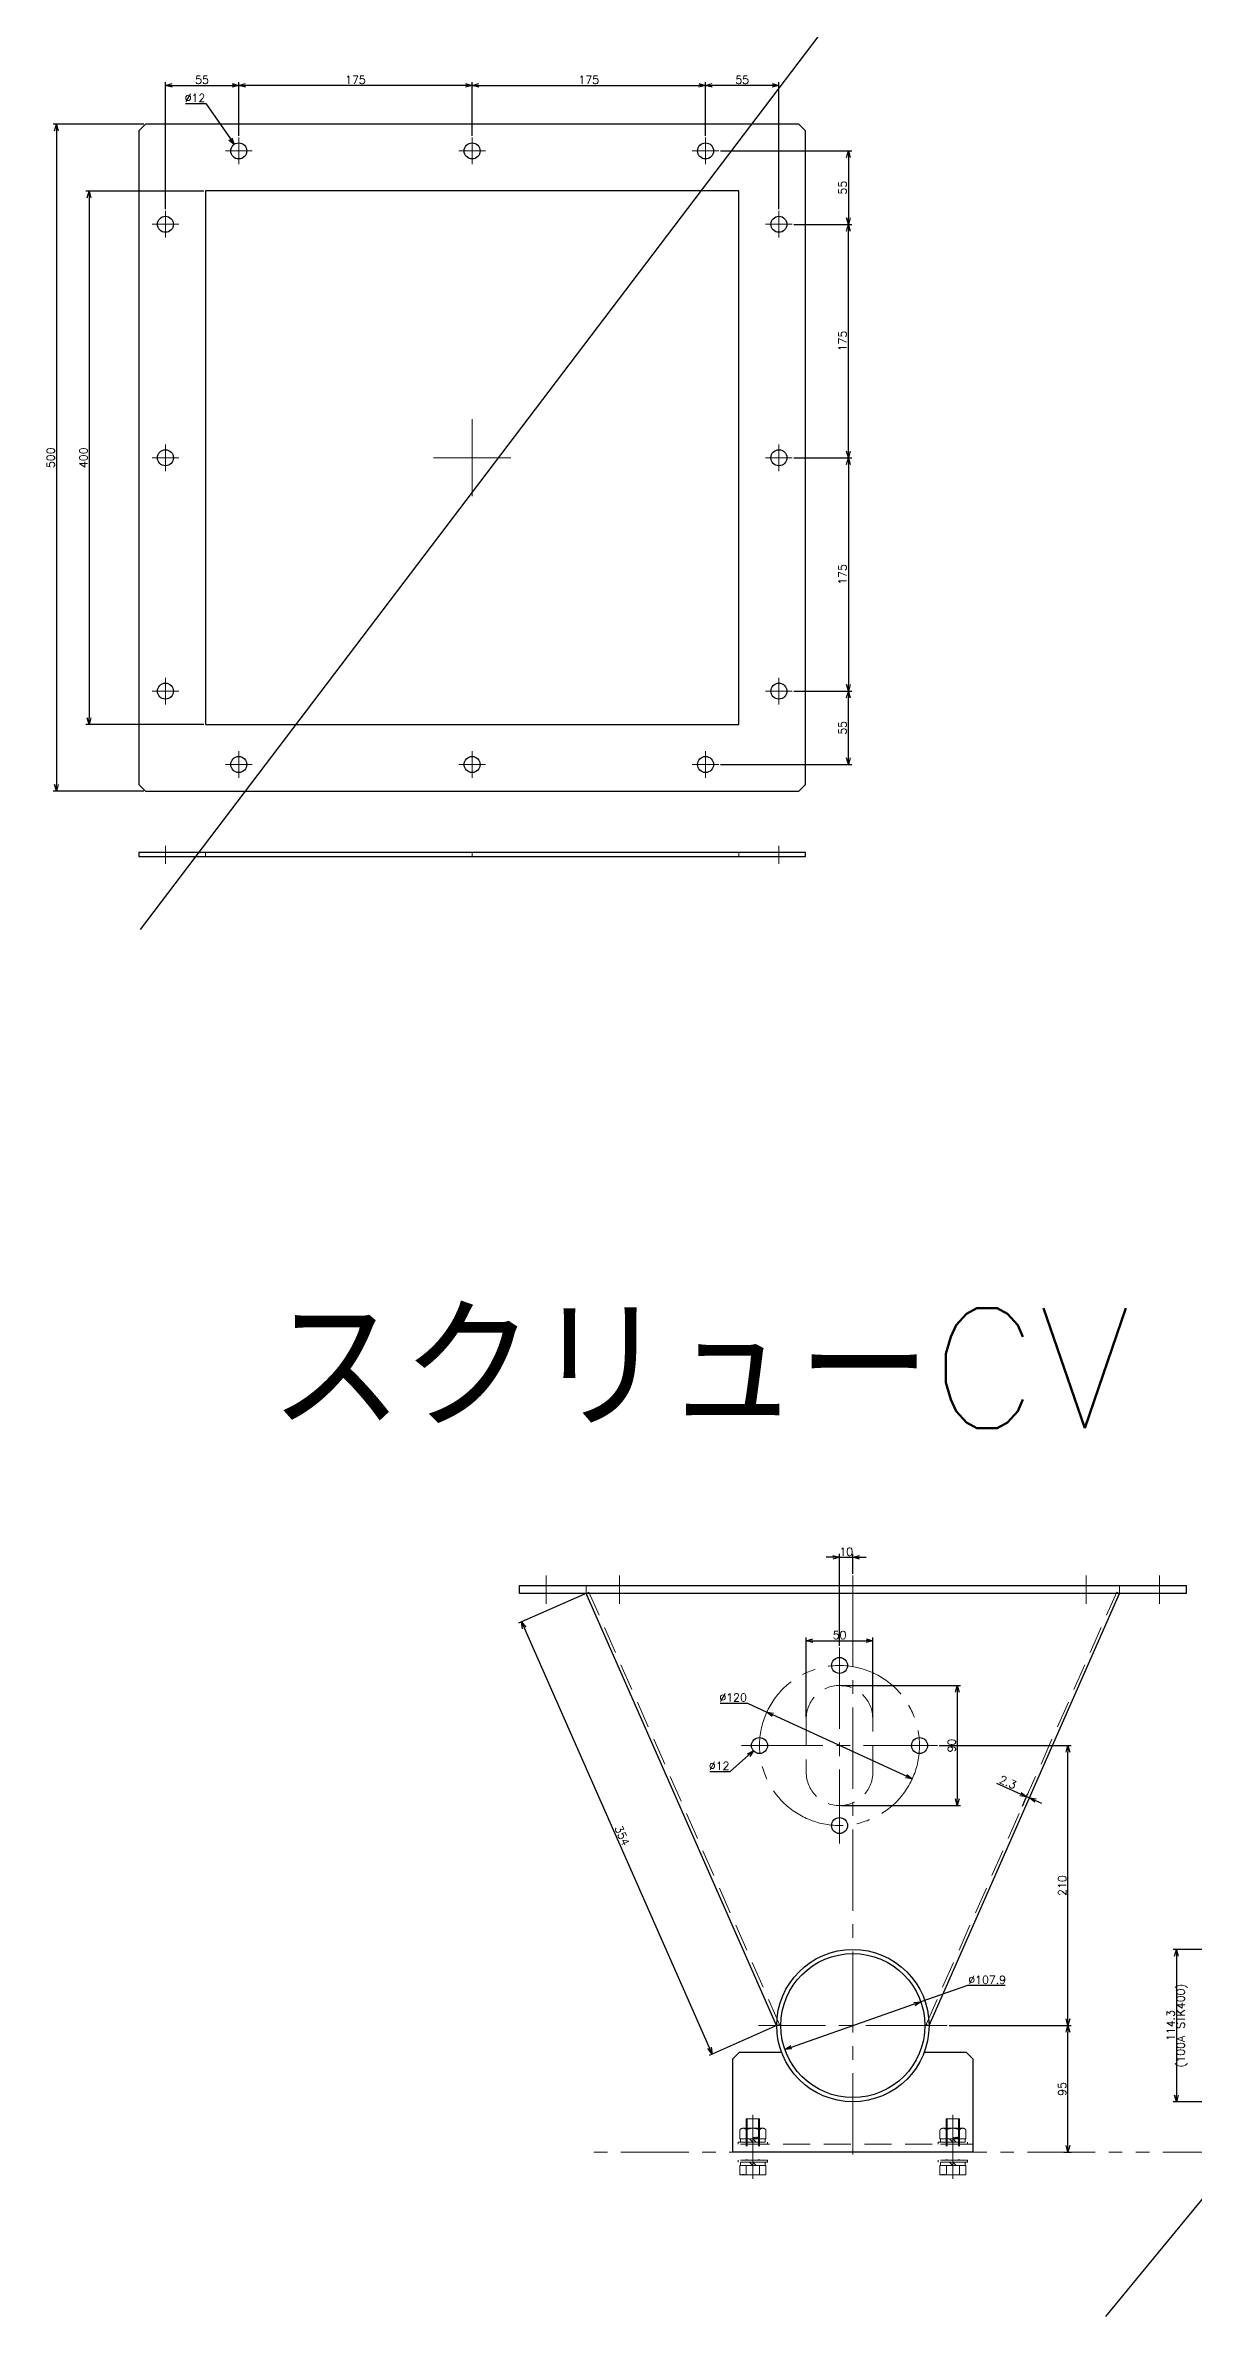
# Model space of a CAD drawing. Header units: millimetres. Extents: x 0 to 49006, y -7876 to 6995.
# Drawn here: x 12359 to 13220, y -4928 to -3226 of the extents above; entities that cross this region are included whole.
import ezdxf

# ---------------------------------------------------------------- set-up
doc = ezdxf.new("R2010")
doc.units = ezdxf.units.MM
doc.header["$LTSCALE"] = 3.2
doc.header["$PDMODE"] = 99
doc.header["$PDSIZE"] = 1
for name, pattern in [('CENTER2', [28.575, 19.05, -3.175, 3.175, -3.175]), ('HIDDEN', [9.525, 6.35, -3.175]), ('PHANTOM2', [31.75, 15.875, -3.175, 3.175, -3.175, 3.175, -3.175])]:
    doc.linetypes.add(name, pattern=pattern)
for name, color, linetype, lineweight in [('04_HIDDEN', 2, 'HIDDEN', 13), ('05_CENTER', 4, 'CENTER2', 13), ('06_PHANTOM', 2, 'PHANTOM2', 13), ('07_TEXT', 3, 'Continuous', 13), ('08_DIM', 3, 'Continuous', 13)]:
    doc.layers.add(name, color=color, linetype=linetype, lineweight=lineweight)
doc.layers.add('10_DRAFT', color=8, linetype='Continuous', lineweight=0, plot=False)
doc.styles.add('KSS_TXT', font='txt.shx', dxfattribs={"bigfont": 'extfont2.shx'})
doc.styles.add('KSS_TXT_L', font='txt.shx', dxfattribs={"height": 36, "bigfont": 'extfont2.shx'})
doc.dimstyles.new('KSS_DIM', dxfattribs={"dimscale": 12, "dimtxt": 3, "dimasz": 2.5, "dimexe": 1.25, "dimexo": 0.625, "dimtad": 1, "dimdsep": 46, "dimtxsty": 'KSS_TXT', "dimblk": 'OPEN30', "dimcen": 0, "dimazin": 2, "dimtfac": 0.75, "dimtmove": 0, "dimatfit": 3, "dimldrblk": 'OPEN30', "dimfxl": 1.25, "dimtolj": 1, "dimarcsym": 0})
doc.dimstyles.new('KSS_DIM$3', dxfattribs={"dimscale": 12, "dimtxt": 3, "dimasz": 2.5, "dimexe": 1.25, "dimexo": 0.625, "dimtad": 1, "dimtih": 1, "dimtoh": 1, "dimdsep": 46, "dimtxsty": 'KSS_TXT', "dimblk": 'OPEN30', "dimcen": 0, "dimazin": 2, "dimtfac": 0.75, "dimtofl": 0, "dimtmove": 0, "dimatfit": 3, "dimldrblk": 'OPEN30', "dimfxl": 1.25, "dimtolj": 1, "dimarcsym": 0})

# ---------------------------------------------------------------- blocks, each defined once
blk = doc.blocks.new('_Open30')
at = {"color": 0, "linetype": 'ByBlock', "lineweight": -2}
for p, q in [((-1, 0.27), (0, 0)), ((0, 0), (-1, -0.27)), ((0, 0), (-1, 0))]:
    blk.add_line(p, q, dxfattribs=at)
blk = doc.blocks.new('*D729')
at = {"layer": '08_DIM', "color": 0, "lineweight": -2, "transparency": 16777216}
for p, q in [((13286.4, -4653.1), (13204.4, -4653.1)), ((13206.9, -4658.1), (13206.9, -4762.4)), ((13286.4, -4767.4), (13204.4, -4767.4))]:
    blk.add_line(p, q, dxfattribs=at)
at = {"layer": 'Defpoints', "color": 0, "transparency": 16777216}
for p in [(13287.6, -4653.1), (13206.9, -4767.4), (13287.6, -4767.4)]:
    blk.add_point(p, dxfattribs=at)
at = {"layer": '08_DIM', "color": 0, "lineweight": -2, "transparency": 16777216, "xscale": 5, "yscale": 5, "zscale": 5}
for p, rotation in [((13206.9, -4653.1), 90), ((13206.9, -4767.4), 270)]:
    blk.add_blockref('_Open30', p, dxfattribs=dict(at, rotation=rotation))
at = {"layer": '08_DIM', "color": 0, "transparency": 16777216, "char_height": 6, "attachment_point": 5, "rotation": 90, "style": 'KSS_TXT'}
for s, insert in [('\\A1;(100A STK400)', (13211.1, -4710.2)), ('\\A1;114.3', (13202.6, -4710.2))]:
    blk.add_mtext(s, dxfattribs=dict(at, insert=insert))
blk = doc.blocks.new('A$C532D29E8_1_1')
at = {"color": 0}
for p, q in [((-57.2, 80), (-200, 404)), ((57.2, 80), (200, 404))]:
    blk.add_line(p, q, dxfattribs=at)
blk.add_lwpolyline([(250, 404), (-250, 404), (-250, 410), (250, 410)], close=True)
blk.add_lwpolyline([(53.5, 60), (85, 60), (90, 55), (90, -15), (-90, -15), (-90, 55), (-85, 60), (-53.5, 60)], dxfattribs=at)
for centre, radius in [((-10, 350), 6), ((-70, 290), 6), ((50, 290), 6), ((-10, 230), 6), ((0, 80), 57.1), ((0, 80), 54)]:
    blk.add_circle(centre, radius, dxfattribs=at)
at = {"layer": '04_HIDDEN'}
for p, q in [((-200, 410), (-200, 404)), ((200, 410), (200, 404)), ((-197.9, 404.9), (-200, 404)), ((-55, 80.9), (-197.9, 404.9)), ((55, 80.9), (197.9, 404.9)), ((197.9, 404.9), (200, 404)), ((-55, 80.9), (-57.2, 80)), ((55, 80.9), (57.2, 80)), ((90, -9), (-90, -9))]:
    blk.add_line(p, q, dxfattribs=at)
blk.add_lwpolyline([(15, 270), (15, 310, 1), (-35, 310), (-35, 270, 1)], format="xyb", close=True, dxfattribs=at)
at = {"layer": '05_CENTER'}
for p, q in [((-230, 417.5), (-230, 396.3)), ((-175, 417.5), (-175, 396.3)), ((-175, 417.5), (-175, 396.3)), ((0, 417.5), (0, 396.3)), ((0, 410), (0, -24.6)), ((175, 417.5), (175, 396.3)), ((175, 417.5), (175, 396.3)), ((230, 417.5), (230, 396.3)), ((-10, 363.4), (-10, 216.6)), ((-83.4, 290), (63.4, 290)), ((70.8, 80), (-70.8, 80)), ((-75, -2.1), (-75, -21.9)), ((75, -2.1), (75, -21.9))]:
    blk.add_line(p, q, dxfattribs=at)
blk.add_circle((-10, 290), 60, dxfattribs=at)
blk = doc.blocks.new('A$C1A3C2C0C_1_1_2_1')
at = {"color": 0}
for p, q in [((-11, 1.5), (11, 1.5)), ((-11, 1.5), (-11, 0)), ((-9.8, 11), (9.8, 11)), ((-9.8, 4), (-9.8, 11)), ((9.8, 4), (-9.8, 4)), ((-9.3, 4), (-9.3, 1.5)), ((-4.9, 4), (-4.9, 11)), ((0, 1.5), (-2.5, 4)), ((0, 4), (2.5, 1.5)), ((4.9, 4), (4.9, 11)), ((9.2, 1.5), (9.2, 4)), ((9.8, 4), (9.8, 11)), ((11, 0), (11, 1.5)), ((-11, 0), (11, 0))]:
    blk.add_line(p, q, dxfattribs=at)
at = {"color": 0, "linetype": 'CENTER2'}
blk.add_line((0, -34), (0, 14), dxfattribs=at)
at = {"color": 0, "linetype": 'HIDDEN'}
for p, q in [((-5, -31), (-5, 0)), ((-4.2, -31), (-4.2, 0)), ((4.2, -31), (4.2, 0)), ((5, -31), (5, 0)), ((-5, -31), (5, -31))]:
    blk.add_line(p, q, dxfattribs=at)
at = {"layer": '10_DRAFT', "style": 'KSS_TXT_L'}
blk.add_text('BT-M10x35L,SW,PW', height=0.3, dxfattribs=at).set_placement((5.1, 10.7))
blk = doc.blocks.new('M10Nza_1_1_2_1')
at = {"color": 0}
for p, q in [((-9.8, 4), (-9.8, 10.7)), ((-9.8, 4), (9.8, 4)), ((-9.2, 1.5), (-9.2, 4)), ((-7.3, 12), (7.4, 12)), ((-4.9, 4), (-4.9, 10.7)), ((0, 1.5), (-2.5, 4)), ((0, 4), (2.5, 1.5)), ((4.9, 10.7), (4.9, 4)), ((9.2, 4), (9.2, 1.5)), ((9.8, 10.7), (9.8, 4))]:
    blk.add_line(p, q, dxfattribs=at)
at = {"color": 0, "linetype": 'CENTER2'}
blk.add_line((0, 12), (0, 0), dxfattribs=at)
at = {"color": 0}
blk.add_lwpolyline([(-11, 1.5), (11, 1.5), (11, 0), (-11, 0)], close=True, dxfattribs=at)
for centre, radius, start, end in [((-7.3, 9.1), 2.94, 33.626, 146.374), ((0, 2.2), 9.8, 60, 120), ((7.4, 9.1), 2.94, 33.626, 146.374)]:
    blk.add_arc(centre, radius, start, end, dxfattribs=at)
at = {"layer": '10_DRAFT', "style": 'KSS_TXT'}
blk.add_text('M10', height=1.25, dxfattribs=at).set_placement((0.3, 4.1))
blk = doc.blocks.new('*D873')
at = {"layer": '08_DIM', "color": 0, "lineweight": -2, "transparency": 16777216}
for p, q in [((13036.4, -4710.2), (13128.1, -4710.2)), ((13125.6, -4800.2), (13125.6, -4715.2)), ((13122.5, -4805.2), (13128.1, -4805.2))]:
    blk.add_line(p, q, dxfattribs=at)
at = {"layer": 'Defpoints', "color": 0, "transparency": 16777216}
for p in [(13035.1, -4710.2), (13125.6, -4710.2), (13121.2, -4805.2)]:
    blk.add_point(p, dxfattribs=at)
at = {"layer": '08_DIM', "color": 0, "lineweight": -2, "transparency": 16777216, "xscale": 5, "yscale": 5, "zscale": 5}
for p, rotation in [((13125.6, -4710.2), 90), ((13125.6, -4805.2), 270)]:
    blk.add_blockref('_Open30', p, dxfattribs=dict(at, rotation=rotation))
at = {"layer": '08_DIM', "color": 0, "transparency": 16777216, "insert": (13121.3, -4757.7), "char_height": 6, "attachment_point": 5, "rotation": 90, "style": 'KSS_TXT'}
blk.add_mtext('\\A1;95', dxfattribs=at)
blk = doc.blocks.new('A$C45B13965_1_1')
at = {"color": 3}
blk.add_lwpolyline([(-250, -3), (250, -3), (250, 0), (-250, 0)], close=True, dxfattribs=at)
at = {"layer": '04_HIDDEN', "color": 3}
for p, q in [((-200, 0), (-200, -3)), ((200, 0), (200, -3))]:
    blk.add_line(p, q, dxfattribs=at)
at = {"layer": '05_CENTER'}
for p, q in [((-230, 5.2), (-230, -8.4)), ((230, 5.2), (230, -8.4))]:
    blk.add_line(p, q, dxfattribs=at)
at = {"layer": '10_DRAFT'}
blk.add_line((0, 0), (0, -3), dxfattribs=at)
blk = doc.blocks.new('A$C22F120EA_1_1')
at = {"color": 3}
for points in [[(-245, -250), (245, -250), (250, -245), (250, 245), (245, 250), (-245, 250), (-250, 245), (-250, -245)], [(-200, -200), (200, -200), (200, 200), (-200, 200)]]:
    blk.add_lwpolyline(points, close=True, dxfattribs=at)
for centre in [(-175, 230), (0, 230), (175, 230), (-230, 175), (230, 175), (-230, 0), (230, 0), (-230, -175), (230, -175), (-175, -230), (0, -230), (175, -230)]:
    blk.add_circle(centre, 6, dxfattribs=at)
at = {"layer": '05_CENTER'}
for p, q in [((-175, 220), (-175, 240)), ((0, 220), (0, 240)), ((175, 220), (175, 240)), ((-185, 230), (-165, 230)), ((-10, 230), (10, 230)), ((165, 230), (185, 230)), ((-220, 175), (-240, 175)), ((-230, 185), (-230, 165)), ((220, 175), (240, 175)), ((230, 185), (230, 165)), ((-220, 0), (-240, 0)), ((-230, 10), (-230, -10)), ((220, 0), (240, 0)), ((230, 10), (230, -10)), ((-230, -165), (-230, -185)), ((230, -165), (230, -185)), ((-220, -175), (-240, -175)), ((220, -175), (240, -175)), ((-175, -220), (-175, -240)), ((0, -220), (0, -240)), ((175, -220), (175, -240)), ((-185, -230), (-165, -230)), ((-10, -230), (10, -230)), ((165, -230), (185, -230))]:
    blk.add_line(p, q, dxfattribs=at)
at = {"layer": '10_DRAFT'}
for p, q in [((0, -28.9), (0, 28.9)), ((28.9, 0), (-28.9, 0))]:
    blk.add_line(p, q, dxfattribs=at)
blk = doc.blocks.new('*D1187')
at = {"layer": '08_DIM', "color": 0, "lineweight": -2, "transparency": 16777216}
for p, q in [((13050.3, -4680.1), (13015.2, -4692.4)), ((13078.5, -4680.1), (13050.3, -4680.1)), ((12913.4, -4728), (13010.5, -4694))]:
    blk.add_line(p, q, dxfattribs=at)
at = {"layer": 'Defpoints', "color": 0, "transparency": 16777216}
for p in [(13015.2, -4692.4), (12913.4, -4728)]:
    blk.add_point(p, dxfattribs=at)
at = {"layer": '08_DIM', "color": 0, "lineweight": -2, "transparency": 16777216, "xscale": 5, "yscale": 5, "zscale": 5}
for p, rotation in [((13015.2, -4692.4), 19.28640318509245), ((12913.4, -4728), 199.2864031850924)]:
    blk.add_blockref('_Open30', p, dxfattribs=dict(at, rotation=rotation))
at = {"layer": '08_DIM', "color": 0, "transparency": 16777216, "insert": (13065, -4675.9), "char_height": 6, "attachment_point": 5, "style": 'KSS_TXT'}
blk.add_mtext('\\A1;%%C107.9', dxfattribs=at)
blk = doc.blocks.new('*D1189')
at = {"layer": '08_DIM', "color": 0, "lineweight": -2, "transparency": 16777216}
for p, q in [((13090, -4536.6), (13072.2, -4528.7)), ((13091.4, -4545.7), (13095.6, -4536.3)), ((13093.6, -4546.6), (13097.7, -4537.2)), ((13096.7, -4539.5), (13094.6, -4538.6)), ((13101.3, -4541.5), (13105.8, -4543.5))]:
    blk.add_line(p, q, dxfattribs=at)
at = {"layer": 'Defpoints', "color": 0, "transparency": 16777216}
for p in [(13094.6, -4538.6), (13090.9, -4546.9), (13093, -4547.8)]:
    blk.add_point(p, dxfattribs=at)
at = {"layer": '08_DIM', "color": 0, "lineweight": -2, "transparency": 16777216, "xscale": 5, "yscale": 5, "zscale": 5}
for p, rotation in [((13094.6, -4538.6), 336.272664274547), ((13096.7, -4539.5), 156.272664274547)]:
    blk.add_blockref('_Open30', p, dxfattribs=dict(at, rotation=rotation))
at = {"layer": '08_DIM', "color": 0, "transparency": 16777216, "insert": (13080.5, -4527.7), "char_height": 6, "attachment_point": 5, "rotation": 336.2727, "style": 'KSS_TXT'}
blk.add_mtext('\\A1;2.3', dxfattribs=at)
blk = doc.blocks.new('*D1221')
at = {"layer": '08_DIM', "color": 0, "lineweight": -2, "transparency": 16777216}
for p, q in [((12477.6, -3334.7), (12389.1, -3334.7)), ((12391.6, -3339.7), (12391.6, -3729.7)), ((12477.6, -3734.7), (12389.1, -3734.7))]:
    blk.add_line(p, q, dxfattribs=at)
at = {"layer": 'Defpoints', "color": 0, "transparency": 16777216}
for p in [(12478.8, -3334.7), (12391.6, -3734.7), (12478.8, -3734.7)]:
    blk.add_point(p, dxfattribs=at)
at = {"layer": '08_DIM', "color": 0, "lineweight": -2, "transparency": 16777216, "xscale": 5, "yscale": 5, "zscale": 5}
for p, rotation in [((12391.6, -3334.7), 90), ((12391.6, -3734.7), 270)]:
    blk.add_blockref('_Open30', p, dxfattribs=dict(at, rotation=rotation))
at = {"layer": '08_DIM', "color": 0, "transparency": 16777216, "insert": (12387.4, -3534.7), "char_height": 6, "attachment_point": 5, "rotation": 90, "style": 'KSS_TXT'}
blk.add_mtext('\\A1;400', dxfattribs=at)
blk = doc.blocks.new('*D1222')
at = {"layer": '08_DIM', "color": 0, "lineweight": -2, "transparency": 16777216}
for p, q in [((12432.6, -3284.7), (12364.6, -3284.7)), ((12367.1, -3289.7), (12367.1, -3779.7)), ((12432.6, -3784.7), (12364.6, -3784.7))]:
    blk.add_line(p, q, dxfattribs=at)
at = {"layer": 'Defpoints', "color": 0, "transparency": 16777216}
for p in [(12433.8, -3284.7), (12367.1, -3784.7), (12433.8, -3784.7)]:
    blk.add_point(p, dxfattribs=at)
at = {"layer": '08_DIM', "color": 0, "lineweight": -2, "transparency": 16777216, "xscale": 5, "yscale": 5, "zscale": 5}
for p, rotation in [((12367.1, -3284.7), 90), ((12367.1, -3784.7), 270)]:
    blk.add_blockref('_Open30', p, dxfattribs=dict(at, rotation=rotation))
at = {"layer": '08_DIM', "color": 0, "transparency": 16777216, "insert": (12362.8, -3534.7), "char_height": 6, "attachment_point": 5, "rotation": 90, "style": 'KSS_TXT'}
blk.add_mtext('\\A1;500', dxfattribs=at)
blk = doc.blocks.new('*D1223')
at = {"layer": '08_DIM', "color": 0, "lineweight": -2, "transparency": 16777216}
for p, q in [((12503.8, -3293.4), (12503.8, -3253)), ((12673.8, -3255.5), (12508.8, -3255.5)), ((12678.8, -3293.4), (12678.8, -3253))]:
    blk.add_line(p, q, dxfattribs=at)
at = {"layer": 'Defpoints', "color": 0, "transparency": 16777216}
for p in [(12503.8, -3255.5), (12503.8, -3294.7), (12678.8, -3294.7)]:
    blk.add_point(p, dxfattribs=at)
at = {"layer": '08_DIM', "color": 0, "lineweight": -2, "transparency": 16777216, "xscale": 5, "yscale": 5, "zscale": 5, "rotation": 180}
blk.add_blockref('_Open30', (12503.8, -3255.5), dxfattribs=at)
at = {"layer": '08_DIM', "color": 0, "lineweight": -2, "transparency": 16777216, "xscale": 5, "yscale": 5, "zscale": 5}
blk.add_blockref('_Open30', (12678.8, -3255.5), dxfattribs=at)
at = {"layer": '08_DIM', "color": 0, "transparency": 16777216, "insert": (12591.3, -3251.3), "char_height": 6, "attachment_point": 5, "style": 'KSS_TXT'}
blk.add_mtext('\\A1;175', dxfattribs=at)
blk = doc.blocks.new('*D1224')
at = {"layer": '08_DIM', "color": 0, "lineweight": -2, "transparency": 16777216}
for p, q in [((12678.8, -3293.4), (12678.8, -3253)), ((12683.8, -3255.5), (12848.8, -3255.5)), ((12853.8, -3293.4), (12853.8, -3253))]:
    blk.add_line(p, q, dxfattribs=at)
at = {"layer": 'Defpoints', "color": 0, "transparency": 16777216}
for p in [(12853.8, -3255.5), (12678.8, -3294.7), (12853.8, -3294.7)]:
    blk.add_point(p, dxfattribs=at)
at = {"layer": '08_DIM', "color": 0, "lineweight": -2, "transparency": 16777216, "xscale": 5, "yscale": 5, "zscale": 5, "rotation": 180}
blk.add_blockref('_Open30', (12678.8, -3255.5), dxfattribs=at)
at = {"layer": '08_DIM', "color": 0, "lineweight": -2, "transparency": 16777216, "xscale": 5, "yscale": 5, "zscale": 5}
blk.add_blockref('_Open30', (12853.8, -3255.5), dxfattribs=at)
at = {"layer": '08_DIM', "color": 0, "transparency": 16777216, "insert": (12766.3, -3251.3), "char_height": 6, "attachment_point": 5, "style": 'KSS_TXT'}
blk.add_mtext('\\A1;175', dxfattribs=at)
blk = doc.blocks.new('*D1225')
at = {"layer": '08_DIM', "color": 0, "lineweight": -2, "transparency": 16777216}
for p, q in [((12920.1, -3359.7), (12963.4, -3359.7)), ((12960.9, -3529.7), (12960.9, -3364.7)), ((12920.1, -3534.7), (12963.4, -3534.7))]:
    blk.add_line(p, q, dxfattribs=at)
at = {"layer": 'Defpoints', "color": 0, "transparency": 16777216}
for p in [(12918.8, -3359.7), (12960.9, -3359.7), (12918.8, -3534.7)]:
    blk.add_point(p, dxfattribs=at)
at = {"layer": '08_DIM', "color": 0, "lineweight": -2, "transparency": 16777216, "xscale": 5, "yscale": 5, "zscale": 5}
for p, rotation in [((12960.9, -3359.7), 90), ((12960.9, -3534.7), 270)]:
    blk.add_blockref('_Open30', p, dxfattribs=dict(at, rotation=rotation))
at = {"layer": '08_DIM', "color": 0, "transparency": 16777216, "insert": (12956.6, -3447.2), "char_height": 6, "attachment_point": 5, "rotation": 90, "style": 'KSS_TXT'}
blk.add_mtext('\\A1;175', dxfattribs=at)
blk = doc.blocks.new('*D1226')
at = {"layer": '08_DIM', "color": 0, "lineweight": -2, "transparency": 16777216}
for p, q in [((12921.3, -3534.7), (12963.4, -3534.7)), ((12960.9, -3539.7), (12960.9, -3704.7)), ((12920.1, -3709.7), (12963.4, -3709.7))]:
    blk.add_line(p, q, dxfattribs=at)
at = {"layer": 'Defpoints', "color": 0, "transparency": 16777216}
for p in [(12920.1, -3534.7), (12918.8, -3709.7), (12960.9, -3709.7)]:
    blk.add_point(p, dxfattribs=at)
at = {"layer": '08_DIM', "color": 0, "lineweight": -2, "transparency": 16777216, "xscale": 5, "yscale": 5, "zscale": 5}
for p, rotation in [((12960.9, -3534.7), 90), ((12960.9, -3709.7), 270)]:
    blk.add_blockref('_Open30', p, dxfattribs=dict(at, rotation=rotation))
at = {"layer": '08_DIM', "color": 0, "transparency": 16777216, "insert": (12956.6, -3622.2), "char_height": 6, "attachment_point": 5, "rotation": 90, "style": 'KSS_TXT'}
blk.add_mtext('\\A1;175', dxfattribs=at)
blk = doc.blocks.new('*D1227')
at = {"layer": '08_DIM', "color": 0, "lineweight": -2, "transparency": 16777216}
for p, q in [((12865.1, -3304.7), (12963.4, -3304.7)), ((12960.9, -3309.7), (12960.9, -3354.7)), ((12920.1, -3359.7), (12963.4, -3359.7))]:
    blk.add_line(p, q, dxfattribs=at)
at = {"layer": 'Defpoints', "color": 0, "transparency": 16777216}
for p in [(12863.8, -3304.7), (12918.8, -3359.7), (12960.9, -3359.7)]:
    blk.add_point(p, dxfattribs=at)
at = {"layer": '08_DIM', "color": 0, "lineweight": -2, "transparency": 16777216, "xscale": 5, "yscale": 5, "zscale": 5}
for p, rotation in [((12960.9, -3304.7), 90), ((12960.9, -3359.7), 270)]:
    blk.add_blockref('_Open30', p, dxfattribs=dict(at, rotation=rotation))
at = {"layer": '08_DIM', "color": 0, "transparency": 16777216, "insert": (12956.6, -3332.2), "char_height": 6, "attachment_point": 5, "rotation": 90, "style": 'KSS_TXT'}
blk.add_mtext('\\A1;55', dxfattribs=at)
blk = doc.blocks.new('*D1228')
at = {"layer": '08_DIM', "color": 0, "lineweight": -2, "transparency": 16777216}
for p, q in [((12920.1, -3709.7), (12963.4, -3709.7)), ((12960.9, -3759.7), (12960.9, -3714.7)), ((12865.1, -3764.7), (12963.4, -3764.7))]:
    blk.add_line(p, q, dxfattribs=at)
at = {"layer": 'Defpoints', "color": 0, "transparency": 16777216}
for p in [(12918.8, -3709.7), (12960.9, -3709.7), (12863.8, -3764.7)]:
    blk.add_point(p, dxfattribs=at)
at = {"layer": '08_DIM', "color": 0, "lineweight": -2, "transparency": 16777216, "xscale": 5, "yscale": 5, "zscale": 5}
for p, rotation in [((12960.9, -3709.7), 90), ((12960.9, -3764.7), 270)]:
    blk.add_blockref('_Open30', p, dxfattribs=dict(at, rotation=rotation))
at = {"layer": '08_DIM', "color": 0, "transparency": 16777216, "insert": (12956.6, -3737.2), "char_height": 6, "attachment_point": 5, "rotation": 90, "style": 'KSS_TXT'}
blk.add_mtext('\\A1;55', dxfattribs=at)
blk = doc.blocks.new('*D1229')
at = {"layer": '08_DIM', "color": 0, "lineweight": -2, "transparency": 16777216}
for p, q in [((12853.8, -3293.4), (12853.8, -3253)), ((12903.8, -3255.5), (12858.8, -3255.5)), ((12908.8, -3348.4), (12908.8, -3253))]:
    blk.add_line(p, q, dxfattribs=at)
at = {"layer": 'Defpoints', "color": 0, "transparency": 16777216}
for p in [(12853.8, -3255.5), (12853.8, -3294.7), (12908.8, -3349.7)]:
    blk.add_point(p, dxfattribs=at)
at = {"layer": '08_DIM', "color": 0, "lineweight": -2, "transparency": 16777216, "xscale": 5, "yscale": 5, "zscale": 5, "rotation": 180}
blk.add_blockref('_Open30', (12853.8, -3255.5), dxfattribs=at)
at = {"layer": '08_DIM', "color": 0, "lineweight": -2, "transparency": 16777216, "xscale": 5, "yscale": 5, "zscale": 5}
blk.add_blockref('_Open30', (12908.8, -3255.5), dxfattribs=at)
at = {"layer": '08_DIM', "color": 0, "transparency": 16777216, "insert": (12881.3, -3251.3), "char_height": 6, "attachment_point": 5, "style": 'KSS_TXT'}
blk.add_mtext('\\A1;55', dxfattribs=at)
blk = doc.blocks.new('*D1230')
at = {"layer": '08_DIM', "color": 0, "lineweight": -2, "transparency": 16777216}
for p, q in [((12448.8, -3348.4), (12448.8, -3253)), ((12453.8, -3255.5), (12498.8, -3255.5)), ((12503.8, -3293.4), (12503.8, -3253))]:
    blk.add_line(p, q, dxfattribs=at)
at = {"layer": 'Defpoints', "color": 0, "transparency": 16777216}
for p in [(12503.8, -3255.5), (12503.8, -3294.7), (12448.8, -3349.7)]:
    blk.add_point(p, dxfattribs=at)
at = {"layer": '08_DIM', "color": 0, "lineweight": -2, "transparency": 16777216, "xscale": 5, "yscale": 5, "zscale": 5, "rotation": 180}
blk.add_blockref('_Open30', (12448.8, -3255.5), dxfattribs=at)
at = {"layer": '08_DIM', "color": 0, "lineweight": -2, "transparency": 16777216, "xscale": 5, "yscale": 5, "zscale": 5}
blk.add_blockref('_Open30', (12503.8, -3255.5), dxfattribs=at)
at = {"layer": '08_DIM', "color": 0, "transparency": 16777216, "insert": (12476.3, -3251.3), "char_height": 6, "attachment_point": 5, "style": 'KSS_TXT'}
blk.add_mtext('\\A1;55', dxfattribs=at)
blk = doc.blocks.new('*D1231')
at = {"layer": '08_DIM', "color": 0, "lineweight": -2, "transparency": 16777216}
for p, q in [((12464, -3269.2), (12479.2, -3269.2)), ((12479.2, -3269.2), (12497.6, -3295.6))]:
    blk.add_line(p, q, dxfattribs=at)
at = {"layer": 'Defpoints', "color": 0, "transparency": 16777216}
for p in [(12500.4, -3299.8), (12507.3, -3309.6)]:
    blk.add_point(p, dxfattribs=at)
at = {"layer": '08_DIM', "color": 0, "lineweight": -2, "transparency": 16777216, "xscale": 5, "yscale": 5, "zscale": 5, "rotation": 304.7475134024729}
blk.add_blockref('_Open30', (12500.4, -3299.8), dxfattribs=at)
at = {"layer": '08_DIM', "color": 0, "transparency": 16777216, "insert": (12471, -3264.9), "char_height": 6, "attachment_point": 5, "style": 'KSS_TXT'}
blk.add_mtext('\\A1;%%C12', dxfattribs=at)
blk = doc.blocks.new('*D1239')
at = {"layer": '08_DIM', "color": 0, "lineweight": -2, "transparency": 16777216}
for p, q in [((12949.3, -4359.1), (12944.3, -4359.1)), ((12954.3, -4425.5), (12954.3, -4356.6)), ((12954.3, -4359.1), (12964.3, -4359.1)), ((12964.3, -4371.5), (12964.3, -4356.6)), ((12969.3, -4359.1), (12974.3, -4359.1))]:
    blk.add_line(p, q, dxfattribs=at)
at = {"layer": 'Defpoints', "color": 0, "transparency": 16777216}
for p in [(12964.3, -4359.1), (12964.3, -4372.7), (12954.3, -4426.8)]:
    blk.add_point(p, dxfattribs=at)
at = {"layer": '08_DIM', "color": 0, "lineweight": -2, "transparency": 16777216, "xscale": 5, "yscale": 5, "zscale": 5}
blk.add_blockref('_Open30', (12954.3, -4359.1), dxfattribs=at)
at = {"layer": '08_DIM', "color": 0, "lineweight": -2, "transparency": 16777216, "xscale": 5, "yscale": 5, "zscale": 5, "rotation": 180}
blk.add_blockref('_Open30', (12964.3, -4359.1), dxfattribs=at)
at = {"layer": '08_DIM', "color": 0, "transparency": 16777216, "insert": (12959.3, -4354.9), "char_height": 6, "attachment_point": 5, "style": 'KSS_TXT'}
blk.add_mtext('\\A1;10', dxfattribs=at)
blk = doc.blocks.new('*D1240')
at = {"layer": '08_DIM', "color": 0, "lineweight": -2, "transparency": 16777216}
for p, q in [((12872.3, -4519.7), (12886.1, -4507.5)), ((12857, -4519.7), (12872.3, -4519.7))]:
    blk.add_line(p, q, dxfattribs=at)
at = {"layer": 'Defpoints', "color": 0, "transparency": 16777216}
for p in [(12889.8, -4504.2), (12898.8, -4496.2)]:
    blk.add_point(p, dxfattribs=at)
at = {"layer": '08_DIM', "color": 0, "lineweight": -2, "transparency": 16777216, "xscale": 5, "yscale": 5, "zscale": 5, "rotation": 41.54757613525637}
blk.add_blockref('_Open30', (12889.8, -4504.2), dxfattribs=at)
at = {"layer": '08_DIM', "color": 0, "transparency": 16777216, "insert": (12864, -4515.5), "char_height": 6, "attachment_point": 5, "style": 'KSS_TXT'}
blk.add_mtext('\\A1;%%C12', dxfattribs=at)
blk = doc.blocks.new('*D1241')
at = {"layer": '08_DIM', "color": 0, "lineweight": -2, "transparency": 16777216}
for p, q in [((13029, -4500.2), (13128.1, -4500.2)), ((13125.6, -4705.2), (13125.6, -4505.2)), ((13036.4, -4710.2), (13128.1, -4710.2))]:
    blk.add_line(p, q, dxfattribs=at)
at = {"layer": 'Defpoints', "color": 0, "transparency": 16777216}
for p in [(13027.7, -4500.2), (13125.6, -4500.2), (13035.1, -4710.2)]:
    blk.add_point(p, dxfattribs=at)
at = {"layer": '08_DIM', "color": 0, "lineweight": -2, "transparency": 16777216, "xscale": 5, "yscale": 5, "zscale": 5}
for p, rotation in [((13125.6, -4500.2), 90), ((13125.6, -4710.2), 270)]:
    blk.add_blockref('_Open30', p, dxfattribs=dict(at, rotation=rotation))
at = {"layer": '08_DIM', "color": 0, "transparency": 16777216, "insert": (13121.3, -4605.2), "char_height": 6, "attachment_point": 5, "rotation": 90, "style": 'KSS_TXT'}
blk.add_mtext('\\A1;210', dxfattribs=at)
blk = doc.blocks.new('*D1242')
at = {"layer": '08_DIM', "color": 0, "lineweight": -2, "transparency": 16777216}
for p, q in [((12955.5, -4455.2), (13045.1, -4455.2)), ((13042.6, -4460.2), (13042.6, -4540.2)), ((12955.5, -4545.2), (13045.1, -4545.2))]:
    blk.add_line(p, q, dxfattribs=at)
at = {"layer": 'Defpoints', "color": 0, "transparency": 16777216}
for p in [(12954.3, -4455.2), (12954.3, -4545.2), (13042.6, -4545.2)]:
    blk.add_point(p, dxfattribs=at)
at = {"layer": '08_DIM', "color": 0, "lineweight": -2, "transparency": 16777216, "xscale": 5, "yscale": 5, "zscale": 5}
for p, rotation in [((13042.6, -4455.2), 90), ((13042.6, -4545.2), 270)]:
    blk.add_blockref('_Open30', p, dxfattribs=dict(at, rotation=rotation))
at = {"layer": '08_DIM', "color": 0, "transparency": 16777216, "insert": (13038.4, -4500.2), "char_height": 6, "attachment_point": 5, "rotation": 90, "style": 'KSS_TXT'}
blk.add_mtext('\\A1;90', dxfattribs=at)
blk = doc.blocks.new('*D1243')
at = {"layer": '08_DIM', "color": 0, "lineweight": -2, "transparency": 16777216}
for p, q in [((12929.3, -4479), (12929.3, -4419.1)), ((12934.3, -4421.6), (12974.3, -4421.6)), ((12979.3, -4479), (12979.3, -4419.1))]:
    blk.add_line(p, q, dxfattribs=at)
at = {"layer": 'Defpoints', "color": 0, "transparency": 16777216}
for p in [(12979.3, -4421.6), (12929.3, -4480.2), (12979.3, -4480.2)]:
    blk.add_point(p, dxfattribs=at)
at = {"layer": '08_DIM', "color": 0, "lineweight": -2, "transparency": 16777216, "xscale": 5, "yscale": 5, "zscale": 5, "rotation": 180}
blk.add_blockref('_Open30', (12929.3, -4421.6), dxfattribs=at)
at = {"layer": '08_DIM', "color": 0, "lineweight": -2, "transparency": 16777216, "xscale": 5, "yscale": 5, "zscale": 5}
blk.add_blockref('_Open30', (12979.3, -4421.6), dxfattribs=at)
at = {"layer": '08_DIM', "color": 0, "transparency": 16777216, "insert": (12954.3, -4417.4), "char_height": 6, "attachment_point": 5, "style": 'KSS_TXT'}
blk.add_mtext('\\A1;50', dxfattribs=at)
blk = doc.blocks.new('*D1244')
at = {"layer": '08_DIM', "color": 0, "lineweight": -2, "transparency": 16777216}
for p, q in [((12864.9, -4468.4), (12885.4, -4468.4)), ((12885.4, -4468.4), (12899.8, -4475.1)), ((13008.8, -4525.3), (12904.3, -4477.2))]:
    blk.add_line(p, q, dxfattribs=at)
at = {"layer": 'Defpoints', "color": 0, "transparency": 16777216}
for p in [(12899.8, -4475.1), (13008.8, -4525.3)]:
    blk.add_point(p, dxfattribs=at)
at = {"layer": '08_DIM', "color": 0, "lineweight": -2, "transparency": 16777216, "xscale": 5, "yscale": 5, "zscale": 5}
for p, rotation in [((12899.8, -4475.1), 155.2494731568992), ((13008.8, -4525.3), 335.2494731568992)]:
    blk.add_blockref('_Open30', p, dxfattribs=dict(at, rotation=rotation))
at = {"layer": '08_DIM', "color": 0, "transparency": 16777216, "insert": (12874.5, -4464.2), "char_height": 6, "attachment_point": 5, "style": 'KSS_TXT'}
blk.add_mtext('\\A1;%%C120', dxfattribs=at)
blk = doc.blocks.new('*D1386')
at = {"layer": '08_DIM', "color": 0, "lineweight": -2, "transparency": 16777216}
for p, q in [((12763.1, -4386.7), (12713.7, -4408.5)), ((12856.8, -4726.9), (12718, -4412.1)), ((12906, -4710.7), (12856.5, -4732.5))]:
    blk.add_line(p, q, dxfattribs=at)
at = {"layer": 'Defpoints', "color": 0, "transparency": 16777216}
for p in [(12764.3, -4386.2), (12715.9, -4407.5), (12907.1, -4710.2)]:
    blk.add_point(p, dxfattribs=at)
at = {"layer": '08_DIM', "color": 0, "lineweight": -2, "transparency": 16777216, "xscale": 5, "yscale": 5, "zscale": 5}
for p, rotation in [((12715.9, -4407.5), 113.7924455102417), ((12858.8, -4731.5), 293.7924455102417)]:
    blk.add_blockref('_Open30', p, dxfattribs=dict(at, rotation=rotation))
at = {"layer": '08_DIM', "color": 0, "transparency": 16777216, "insert": (12791.3, -4567.8), "char_height": 6, "attachment_point": 5, "rotation": 293.7924, "style": 'KSS_TXT'}
blk.add_mtext('\\A1;354', dxfattribs=at)

msp = doc.modelspace()

# ---------------------------------------------------------------- linework, layer by layer
at = {"color": 3}
for p, q in [((12949.832, -3203.631), (12429.827, -3888.27)), ((14520.307, -3266.671), (13153.595, -4928.363))]:
    msp.add_line(p, q, dxfattribs=at)
at = {"layer": '06_PHANTOM'}
msp.add_line((14771.584, -4805.2), (12762.865, -4805.2), dxfattribs=at)

# ---------------------------------------------------------------- block references
for name, p in [('A$C22F120EA_1_1', (12678.832, -3534.683)), ('A$C45B13965_1_1', (12678.832, -3830.757)), ('A$C532D29E8_1_1', (12964.288, -4790.2))]:
    msp.add_blockref(name, p)
at = {"layer": '04_HIDDEN', "rotation": 180}
for p in [(12889.288, -4811.2), (13039.288, -4811.2)]:
    msp.add_blockref('A$C1A3C2C0C_1_1_2_1', p, dxfattribs=at)
at = {"layer": '04_HIDDEN'}
for p in [(12889.288, -4799.2), (13039.288, -4799.2)]:
    msp.add_blockref('M10Nza_1_1_2_1', p, dxfattribs=at)

# ---------------------------------------------------------------- texts
at = {"layer": '07_TEXT', "style": 'KSS_TXT'}
msp.add_text('スクリューCV', height=90, dxfattribs=at).set_placement((12527.417, -4262.282))

# ---------------------------------------------------------------- dimensions: what is measured, and where the dimension line sits
at = {"layer": '08_DIM', "color": 1}
for base, p1, p2, picture, middle in [((12503.832, -3255.541), (12448.832, -3349.683), (12503.832, -3294.683), '*D1230', (12476.332, -3251.282)), ((12503.832, -3255.541), (12678.832, -3294.683), (12503.832, -3294.683), '*D1223', (12591.332, -3251.287)), ((12853.832, -3255.541), (12678.832, -3294.683), (12853.832, -3294.683), '*D1224', (12766.332, -3251.287)), ((12853.832, -3255.541), (12908.832, -3349.683), (12853.832, -3294.683), '*D1229', (12881.332, -3251.282)), ((12964.288, -4359.112), (12954.288, -4426.785), (12964.288, -4372.733), '*D1239', (12959.288, -4354.862)), ((12979.288, -4421.62), (12929.288, -4480.2), (12979.288, -4480.2), '*D1243', (12954.288, -4417.366))]:
    dim = msp.add_linear_dim(base=base, p1=p1, p2=p2, dimstyle='KSS_DIM', override={"dimscale": 2, "dimarcsym": 1}, dxfattribs=at)
    dim.commit()
    dim.dimension.update_dxf_attribs({"geometry": picture, "text_midpoint": middle})
at = {"layer": '08_DIM'}
dim = msp.add_diameter_dim_2p(p1=(12507.252, -3309.613), p2=(12500.413, -3299.753), dimstyle='KSS_DIM$3', override={"dimscale": 2, "dimpost": '%%C<>', "dimarcsym": 1}, dxfattribs=at)
dim.commit()
dim.dimension.update_dxf_attribs({"geometry": '*D1231', "text_midpoint": (12470.95, -3269.173), "dimtype": 163})
at = {"layer": '08_DIM', "color": 1}
for base, p1, p2, angle, override, picture, middle in [((12367.053, -3784.683), (12433.832, -3284.683), (12433.832, -3784.683), 90, {"dimscale": 2, "dimarcsym": 1}, '*D1222', (12362.798, -3534.683)), ((12960.869, -3359.683), (12863.832, -3304.683), (12918.832, -3359.683), 90, {"dimscale": 2, "dimarcsym": 1}, '*D1227', (12956.611, -3332.183)), ((12391.637, -3734.683), (12478.832, -3334.683), (12478.832, -3734.683), 90, {"dimscale": 2, "dimarcsym": 1}, '*D1221', (12387.387, -3534.683)), ((12960.869, -3359.683), (12918.832, -3534.683), (12918.832, -3359.683), 90, {"dimscale": 2, "dimarcsym": 1}, '*D1225', (12956.615, -3447.183)), ((12960.869, -3709.683), (12920.082, -3534.683), (12918.832, -3709.683), 90, {"dimscale": 2, "dimarcsym": 1}, '*D1226', (12956.615, -3622.183)), ((12960.869, -3709.683), (12863.832, -3764.683), (12918.832, -3709.683), 90, {"dimscale": 2, "dimarcsym": 1}, '*D1228', (12956.611, -3737.183)), ((13042.629, -4545.2), (12954.288, -4455.2), (12954.288, -4545.2), 90, {"dimscale": 2, "dimarcsym": 1}, '*D1242', (13038.379, -4500.2)), ((13125.552, -4500.2), (13035.124, -4710.2), (13027.703, -4500.2), 90, {"dimscale": 2, "dimarcsym": 1}, '*D1241', (13121.302, -4605.2)), ((13094.587, -4538.563), (13093.048, -4547.782), (13090.942, -4546.856), 336.272664, {"dimscale": 2}, '*D1189', (13080.506, -4527.731)), ((13206.867, -4767.35), (13287.614, -4653.05), (13287.614, -4767.35), 90, {"dimscale": 2, "dimpost": '\\X(100A STK400)', "dimarcsym": 1}, '*D729', (13202.617, -4710.2)), ((13125.552, -4710.2), (13121.232, -4805.2), (13035.124, -4710.2), 90, {"dimscale": 2, "dimarcsym": 1}, '*D873', (13121.298, -4757.7))]:
    dim = msp.add_linear_dim(base=base, p1=p1, p2=p2, angle=angle, dimstyle='KSS_DIM', override=override, dxfattribs=at)
    dim.commit()
    dim.dimension.update_dxf_attribs({"geometry": picture, "text_midpoint": middle})
dim = msp.add_aligned_dim(p1=(12907.138, -4710.2), p2=(12764.288, -4386.2), distance=52.831, dimstyle='KSS_DIM', override={"dimscale": 2, "dimdec": 0}, dxfattribs=at)
dim.commit()
dim.dimension.update_dxf_attribs({"geometry": '*D1386', "text_midpoint": (12791.265, -4567.797)})
for p1, p2, override, picture, middle in [((13008.777, -4525.32), (12899.8, -4475.08), {"dimscale": 2, "dimpost": '%%C<>', "dimtix": 1, "dimatfit": 2, "dimarcsym": 1}, '*D1244', (12874.496, -4468.428)), ((12898.779, -4496.221), (12889.798, -4504.18), {"dimscale": 2, "dimpost": '%%C<>', "dimarcsym": 1}, '*D1240', (12864.014, -4519.718)), ((12913.366, -4728.019), (13015.21, -4692.381), {"dimscale": 2, "dimpost": '%%C<>', "dimtix": 1, "dimatfit": 2}, '*D1187', (13065.043, -4680.105))]:
    dim = msp.add_diameter_dim_2p(p1=p1, p2=p2, dimstyle='KSS_DIM$3', override=override, dxfattribs=at)
    dim.commit()
    dim.dimension.update_dxf_attribs({"geometry": picture, "text_midpoint": middle, "dimtype": 163})

doc.saveas('drawing.dxf')
